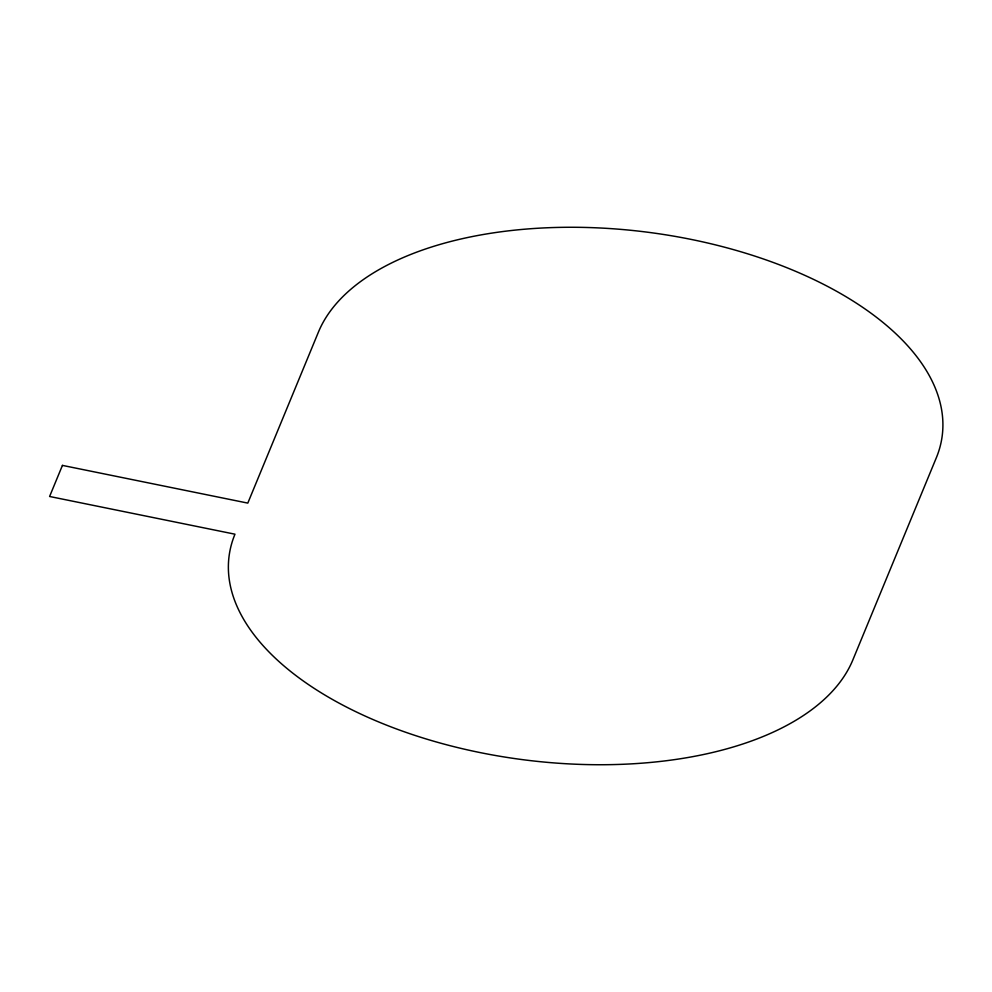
<?xml version="1.0" encoding="UTF-8"?>
<svg xmlns="http://www.w3.org/2000/svg" width="992" height="992" viewBox="0 0 992 992"><rect width="100%" height="100%" fill="white"/><g stroke="black" fill="none" stroke-linecap="round" stroke-linejoin="round"><path stroke-width="1.49" d="M62.434 465.397L49.6 496.484L234.968 534.192A317.477 163.99 7.4 0 0 479.719 752.506A317.477 163.99 7.4 0 0 852.86 659.903L936.312 457.808A317.477 163.99 7.4 0 0 691.56 239.494A317.477 163.99 7.4 0 0 318.42 332.097L247.802 503.105L62.434 465.397"/></g></svg>
